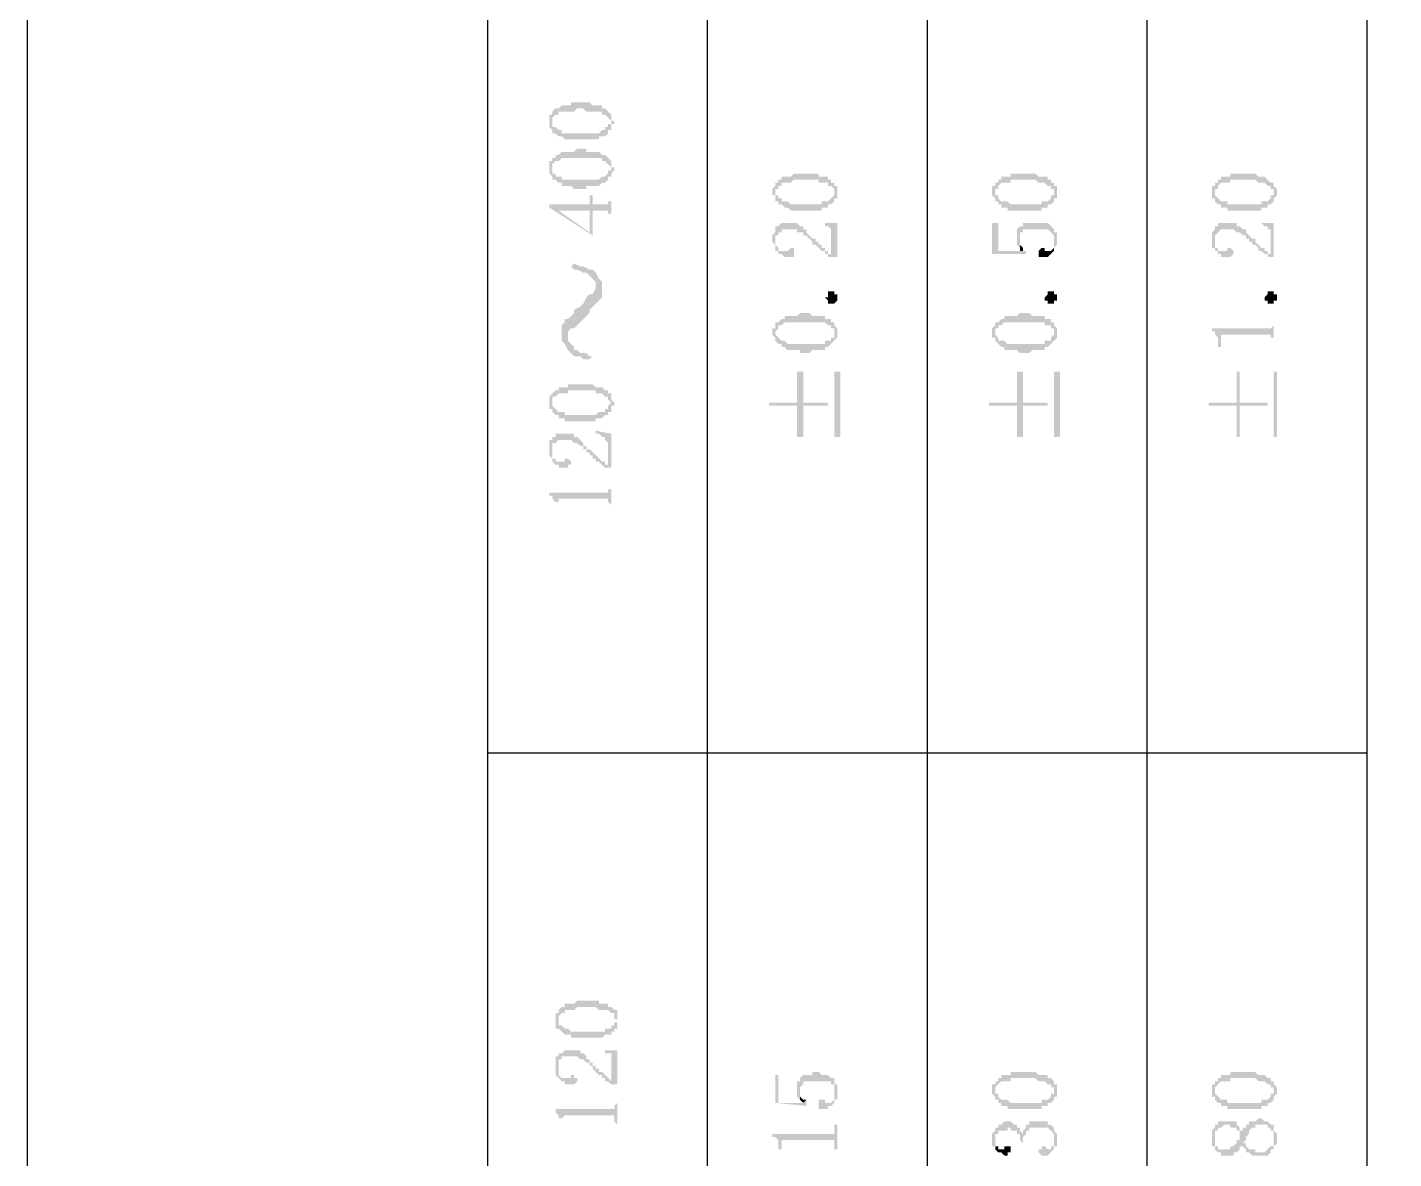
# Model space of a CAD drawing. Header units: millimetres. Extents: x 7018 to 13530, y 4187 to 5692.
# Drawn here: x 7018 to 7037.92, y 4611.17 to 4627.65 of the extents above; entities that cross this region are included whole.
import ezdxf

# ---------------------------------------------------------------- set-up
doc = ezdxf.new("R2010")
doc.units = ezdxf.units.MM

msp = doc.modelspace()

# ---------------------------------------------------------------- hatches: boundary and pattern name
at = {"transparency": 33554559}
for points in [[(7025.611, 4626.285), (7025.611, 4626.24), (7025.611, 4626.194), (7025.611, 4626.194), (7025.656, 4626.149), (7025.656, 4626.285), (7025.656, 4626.33), (7025.656, 4626.33), (7025.701, 4626.375), (7025.746, 4626.375), (7025.746, 4626.42), (7025.972, 4626.42), (7026.017, 4626.465), (7026.107, 4626.465), (7026.152, 4626.42), (7026.378, 4626.42), (7026.378, 4626.375), (7026.423, 4626.375), (7026.468, 4626.33), (7026.468, 4626.33), (7026.513, 4626.285), (7026.513, 4626.375), (7026.468, 4626.42), (7026.468, 4626.42), (7026.423, 4626.465), (7026.378, 4626.465), (7026.378, 4626.51), (7026.243, 4626.51), (7026.197, 4626.555), (7025.927, 4626.555), (7025.927, 4626.51), (7025.791, 4626.51), (7025.746, 4626.465), (7025.701, 4626.465), (7025.656, 4626.42), (7025.656, 4626.375), (7025.611, 4626.375), (7025.611, 4626.33)], [(7025.656, 4626.149), (7025.656, 4626.104), (7025.701, 4626.104), (7025.746, 4626.059), (7025.791, 4626.059), (7025.836, 4626.014), (7026.333, 4626.014), (7026.333, 4626.059), (7026.423, 4626.059), (7026.468, 4626.104), (7026.468, 4626.149), (7026.513, 4626.149), (7026.513, 4626.194), (7026.513, 4626.24), (7026.558, 4626.24), (7026.558, 4626.285), (7026.513, 4626.285), (7026.513, 4626.33), (7026.513, 4626.375), (7026.513, 4626.24), (7026.468, 4626.24), (7026.468, 4626.194), (7026.423, 4626.194), (7026.423, 4626.149), (7026.378, 4626.149), (7026.333, 4626.104), (7025.791, 4626.104), (7025.791, 4626.149), (7025.746, 4626.149), (7025.701, 4626.194), (7025.656, 4626.194), (7025.656, 4626.24), (7025.656, 4626.285)], [(7025.611, 4625.608), (7025.611, 4625.563), (7025.611, 4625.517), (7025.611, 4625.517), (7025.656, 4625.472), (7025.656, 4625.608), (7025.656, 4625.653), (7025.656, 4625.653), (7025.701, 4625.698), (7025.746, 4625.698), (7025.791, 4625.743), (7026.378, 4625.743), (7026.378, 4625.698), (7026.423, 4625.698), (7026.468, 4625.653), (7026.468, 4625.653), (7026.513, 4625.608), (7026.513, 4625.698), (7026.468, 4625.743), (7026.468, 4625.743), (7026.423, 4625.788), (7026.378, 4625.788), (7026.333, 4625.833), (7026.152, 4625.833), (7026.152, 4625.878), (7026.017, 4625.878), (7025.972, 4625.833), (7025.791, 4625.833), (7025.746, 4625.788), (7025.701, 4625.788), (7025.701, 4625.743), (7025.656, 4625.743), (7025.656, 4625.698), (7025.611, 4625.698), (7025.611, 4625.653)], [(7025.656, 4625.472), (7025.656, 4625.427), (7025.701, 4625.427), (7025.746, 4625.382), (7025.791, 4625.382), (7025.791, 4625.337), (7025.927, 4625.337), (7025.972, 4625.292), (7026.152, 4625.292), (7026.152, 4625.337), (7026.333, 4625.337), (7026.378, 4625.382), (7026.423, 4625.382), (7026.468, 4625.427), (7026.468, 4625.472), (7026.513, 4625.472), (7026.513, 4625.517), (7026.513, 4625.517), (7026.558, 4625.563), (7026.558, 4625.608), (7026.513, 4625.608), (7026.513, 4625.653), (7026.513, 4625.698), (7026.513, 4625.563), (7026.468, 4625.563), (7026.468, 4625.517), (7026.468, 4625.517), (7026.423, 4625.472), (7026.378, 4625.472), (7026.333, 4625.427), (7025.791, 4625.427), (7025.791, 4625.472), (7025.701, 4625.472), (7025.701, 4625.517), (7025.656, 4625.517), (7025.656, 4625.563), (7025.656, 4625.608)], [(7028.86, 4625.247), (7028.86, 4625.201), (7028.905, 4625.201), (7028.905, 4625.156), (7028.905, 4625.111), (7028.905, 4625.247), (7028.905, 4625.292), (7028.95, 4625.292), (7028.95, 4625.337), (7028.996, 4625.337), (7028.996, 4625.382), (7029.131, 4625.382), (7029.176, 4625.427), (7029.537, 4625.427), (7029.537, 4625.382), (7029.673, 4625.382), (7029.673, 4625.337), (7029.718, 4625.337), (7029.763, 4625.292), (7029.763, 4625.247), (7029.763, 4625.382), (7029.718, 4625.382), (7029.718, 4625.427), (7029.673, 4625.427), (7029.673, 4625.472), (7029.537, 4625.472), (7029.537, 4625.517), (7029.176, 4625.517), (7029.131, 4625.472), (7028.996, 4625.472), (7028.996, 4625.427), (7028.95, 4625.427), (7028.95, 4625.382), (7028.905, 4625.382), (7028.905, 4625.337), (7028.905, 4625.337), (7028.86, 4625.292)], [(7032.065, 4625.247), (7032.065, 4625.201), (7032.065, 4625.201), (7032.11, 4625.156), (7032.11, 4625.111), (7032.11, 4625.247), (7032.11, 4625.292), (7032.155, 4625.292), (7032.155, 4625.337), (7032.155, 4625.337), (7032.2, 4625.382), (7032.335, 4625.382), (7032.335, 4625.427), (7032.696, 4625.427), (7032.742, 4625.382), (7032.832, 4625.382), (7032.877, 4625.337), (7032.922, 4625.337), (7032.922, 4625.292), (7032.967, 4625.292), (7032.967, 4625.247), (7032.967, 4625.382), (7032.922, 4625.382), (7032.922, 4625.427), (7032.877, 4625.427), (7032.877, 4625.472), (7032.742, 4625.472), (7032.696, 4625.517), (7032.335, 4625.517), (7032.335, 4625.472), (7032.2, 4625.472), (7032.2, 4625.427), (7032.155, 4625.427), (7032.155, 4625.382), (7032.11, 4625.382), (7032.11, 4625.337), (7032.065, 4625.337)], [(7035.269, 4625.247), (7035.269, 4625.201), (7035.269, 4625.156), (7035.314, 4625.156), (7035.314, 4625.111), (7035.314, 4625.247), (7035.314, 4625.292), (7035.359, 4625.292), (7035.359, 4625.337), (7035.359, 4625.337), (7035.404, 4625.382), (7035.54, 4625.382), (7035.54, 4625.427), (7035.901, 4625.427), (7035.946, 4625.382), (7036.036, 4625.382), (7036.081, 4625.337), (7036.126, 4625.337), (7036.126, 4625.292), (7036.172, 4625.292), (7036.172, 4625.247), (7036.172, 4625.382), (7036.126, 4625.382), (7036.081, 4625.427), (7036.081, 4625.427), (7036.036, 4625.472), (7035.946, 4625.472), (7035.901, 4625.517), (7035.54, 4625.517), (7035.54, 4625.472), (7035.404, 4625.472), (7035.404, 4625.427), (7035.359, 4625.427), (7035.359, 4625.382), (7035.314, 4625.382), (7035.314, 4625.337), (7035.269, 4625.337)], [(7028.905, 4625.111), (7028.95, 4625.111), (7028.95, 4625.066), (7028.996, 4625.066), (7029.041, 4625.021), (7029.086, 4625.021), (7029.131, 4624.976), (7029.582, 4624.976), (7029.582, 4625.021), (7029.673, 4625.021), (7029.673, 4625.066), (7029.718, 4625.066), (7029.763, 4625.111), (7029.763, 4625.156), (7029.808, 4625.156), (7029.808, 4625.201), (7029.808, 4625.247), (7029.808, 4625.292), (7029.808, 4625.337), (7029.763, 4625.337), (7029.763, 4625.382), (7029.763, 4625.201), (7029.763, 4625.201), (7029.718, 4625.156), (7029.718, 4625.156), (7029.673, 4625.111), (7029.582, 4625.111), (7029.582, 4625.066), (7029.131, 4625.066), (7029.086, 4625.111), (7028.996, 4625.111), (7028.996, 4625.156), (7028.95, 4625.156), (7028.95, 4625.201), (7028.905, 4625.201), (7028.905, 4625.247)], [(7032.11, 4625.111), (7032.155, 4625.111), (7032.155, 4625.066), (7032.2, 4625.066), (7032.2, 4625.021), (7032.29, 4625.021), (7032.29, 4624.976), (7032.787, 4624.976), (7032.787, 4625.021), (7032.877, 4625.021), (7032.877, 4625.066), (7032.922, 4625.066), (7032.967, 4625.111), (7032.967, 4625.156), (7033.012, 4625.156), (7033.012, 4625.201), (7033.012, 4625.247), (7033.012, 4625.292), (7033.012, 4625.337), (7032.967, 4625.337), (7032.967, 4625.382), (7032.967, 4625.201), (7032.922, 4625.201), (7032.922, 4625.156), (7032.922, 4625.156), (7032.877, 4625.111), (7032.787, 4625.111), (7032.787, 4625.066), (7032.335, 4625.066), (7032.29, 4625.111), (7032.2, 4625.111), (7032.155, 4625.156), (7032.155, 4625.201), (7032.11, 4625.201), (7032.11, 4625.247)], [(7035.314, 4625.111), (7035.314, 4625.111), (7035.359, 4625.066), (7035.404, 4625.066), (7035.404, 4625.021), (7035.495, 4625.021), (7035.495, 4624.976), (7035.991, 4624.976), (7035.991, 4625.021), (7036.081, 4625.021), (7036.081, 4625.066), (7036.126, 4625.066), (7036.172, 4625.111), (7036.172, 4625.156), (7036.172, 4625.156), (7036.217, 4625.201), (7036.217, 4625.247), (7036.217, 4625.292), (7036.217, 4625.292), (7036.172, 4625.337), (7036.172, 4625.382), (7036.172, 4625.201), (7036.126, 4625.201), (7036.126, 4625.156), (7036.126, 4625.156), (7036.081, 4625.111), (7035.991, 4625.111), (7035.991, 4625.066), (7035.495, 4625.066), (7035.495, 4625.111), (7035.404, 4625.111), (7035.359, 4625.156), (7035.359, 4625.156), (7035.314, 4625.201), (7035.314, 4625.247)], [(7025.611, 4625.066), (7025.611, 4625.021), (7026.243, 4624.615), (7026.243, 4624.976), (7026.468, 4624.976), (7026.468, 4624.931), (7026.513, 4624.931), (7026.513, 4624.84), (7026.513, 4625.201), (7026.513, 4625.111), (7026.468, 4625.111), (7026.468, 4625.066), (7026.243, 4625.066), (7026.243, 4625.201), (7026.197, 4625.201), (7026.197, 4624.66), (7025.746, 4624.976), (7025.746, 4624.976)], [(7025.611, 4625.066), (7025.746, 4624.976), (7026.197, 4624.976), (7026.197, 4624.66), (7026.197, 4625.066)], [(7028.86, 4624.57), (7028.86, 4624.525), (7028.86, 4624.525), (7028.905, 4624.479), (7028.905, 4624.434), (7028.905, 4624.57), (7028.905, 4624.615), (7028.95, 4624.615), (7028.95, 4624.66), (7028.996, 4624.66), (7028.996, 4624.705), (7029.221, 4624.705), (7029.221, 4624.66), (7029.312, 4624.66), (7029.312, 4624.615), (7029.357, 4624.615), (7029.402, 4624.57), (7029.402, 4624.57), (7029.447, 4624.525), (7029.447, 4624.479), (7029.492, 4624.479), (7029.537, 4624.434), (7029.537, 4624.434), (7029.582, 4624.389), (7029.627, 4624.389), (7029.627, 4624.344), (7029.673, 4624.344), (7029.673, 4624.299), (7029.718, 4624.299), (7029.718, 4624.344), (7029.673, 4624.344), (7029.673, 4624.389), (7029.627, 4624.389), (7029.627, 4624.434), (7029.582, 4624.434), (7029.582, 4624.479), (7029.537, 4624.479), (7029.537, 4624.525), (7029.492, 4624.525), (7029.492, 4624.57), (7029.447, 4624.57), (7029.402, 4624.615), (7029.402, 4624.615), (7029.357, 4624.66), (7029.357, 4624.705), (7029.312, 4624.705), (7029.312, 4624.75), (7029.266, 4624.75), (7029.221, 4624.795), (7028.996, 4624.795), (7028.95, 4624.75), (7028.905, 4624.75), (7028.905, 4624.705), (7028.905, 4624.66), (7028.905, 4624.66), (7028.86, 4624.615)], [(7029.582, 4624.795), (7029.627, 4624.795), (7029.627, 4624.75), (7029.673, 4624.75), (7029.718, 4624.705), (7029.718, 4624.299), (7029.808, 4624.299), (7029.808, 4624.795)], [(7032.065, 4624.795), (7032.065, 4624.344), (7032.561, 4624.344), (7032.561, 4624.389), (7032.155, 4624.389), (7032.155, 4624.795)], [(7032.426, 4624.57), (7032.426, 4624.525), (7032.426, 4624.479), (7032.426, 4624.479), (7032.471, 4624.434), (7032.471, 4624.57), (7032.471, 4624.615), (7032.471, 4624.66), (7032.516, 4624.66), (7032.516, 4624.705), (7032.877, 4624.705), (7032.922, 4624.66), (7032.922, 4624.66), (7032.967, 4624.615), (7032.967, 4624.434), (7032.967, 4624.434), (7033.012, 4624.479), (7033.012, 4624.525), (7033.012, 4624.615), (7033.012, 4624.66), (7032.967, 4624.66), (7032.967, 4624.705), (7032.967, 4624.705), (7032.922, 4624.75), (7032.922, 4624.75), (7032.877, 4624.795), (7032.516, 4624.795), (7032.516, 4624.75), (7032.471, 4624.75), (7032.426, 4624.705), (7032.426, 4624.66), (7032.426, 4624.615)], [(7035.269, 4624.57), (7035.269, 4624.525), (7035.269, 4624.434), (7035.314, 4624.434), (7035.314, 4624.57), (7035.314, 4624.615), (7035.314, 4624.615), (7035.359, 4624.66), (7035.359, 4624.66), (7035.404, 4624.705), (7035.585, 4624.705), (7035.63, 4624.66), (7035.675, 4624.66), (7035.72, 4624.615), (7035.765, 4624.615), (7035.765, 4624.57), (7035.811, 4624.57), (7035.811, 4624.525), (7035.856, 4624.525), (7035.856, 4624.479), (7035.901, 4624.479), (7035.946, 4624.434), (7035.946, 4624.389), (7035.991, 4624.389), (7036.036, 4624.344), (7036.081, 4624.344), (7036.081, 4624.299), (7036.126, 4624.299), (7036.126, 4624.344), (7036.081, 4624.344), (7036.081, 4624.389), (7036.036, 4624.389), (7036.036, 4624.434), (7035.991, 4624.434), (7035.946, 4624.479), (7035.946, 4624.479), (7035.901, 4624.525), (7035.901, 4624.57), (7035.856, 4624.57), (7035.811, 4624.615), (7035.811, 4624.615), (7035.765, 4624.66), (7035.765, 4624.705), (7035.72, 4624.705), (7035.675, 4624.75), (7035.63, 4624.75), (7035.63, 4624.795), (7035.359, 4624.795), (7035.359, 4624.75), (7035.314, 4624.75), (7035.314, 4624.705), (7035.314, 4624.705), (7035.269, 4624.66)], [(7035.946, 4624.795), (7035.991, 4624.795), (7036.036, 4624.75), (7036.081, 4624.75), (7036.081, 4624.705), (7036.126, 4624.705), (7036.126, 4624.299), (7036.172, 4624.299), (7036.172, 4624.795)], [(7028.905, 4624.434), (7028.905, 4624.389), (7028.95, 4624.389), (7028.95, 4624.344), (7028.996, 4624.344), (7029.041, 4624.299), (7029.176, 4624.299), (7029.176, 4624.389), (7029.176, 4624.434), (7029.131, 4624.434), (7029.086, 4624.389), (7028.95, 4624.389), (7028.95, 4624.434), (7028.95, 4624.434), (7028.905, 4624.479), (7028.905, 4624.525), (7028.905, 4624.525)], [(7032.471, 4624.434), (7032.471, 4624.389), (7032.516, 4624.389), (7032.516, 4624.434), (7032.516, 4624.434), (7032.471, 4624.479), (7032.471, 4624.525), (7032.471, 4624.57)], [(7032.742, 4624.344), (7032.742, 4624.299), (7032.877, 4624.299), (7032.922, 4624.344), (7032.922, 4624.344), (7032.967, 4624.389), (7032.967, 4624.525), (7032.967, 4624.479), (7032.967, 4624.434), (7032.967, 4624.434), (7032.922, 4624.389), (7032.832, 4624.389), (7032.832, 4624.434), (7032.787, 4624.434), (7032.742, 4624.389), (7032.742, 4624.389)], [(7035.314, 4624.434), (7035.314, 4624.389), (7035.359, 4624.389), (7035.359, 4624.344), (7035.404, 4624.344), (7035.404, 4624.299), (7035.54, 4624.299), (7035.585, 4624.344), (7035.585, 4624.389), (7035.585, 4624.389), (7035.54, 4624.434), (7035.495, 4624.434), (7035.495, 4624.389), (7035.359, 4624.389), (7035.359, 4624.434), (7035.314, 4624.434), (7035.314, 4624.479), (7035.314, 4624.525), (7035.314, 4624.525)], [(7025.927, 4624.163), (7025.972, 4624.118), (7026.017, 4624.118), (7026.107, 4624.073), (7026.152, 4624.073), (7026.197, 4624.028), (7026.197, 4624.028), (7026.243, 4623.983), (7026.288, 4623.938), (7026.288, 4623.622), (7026.288, 4623.622), (7026.333, 4623.667), (7026.378, 4623.712), (7026.378, 4623.938), (7026.333, 4623.983), (7026.288, 4624.073), (7026.288, 4624.073), (7026.243, 4624.118), (7026.197, 4624.118), (7026.107, 4624.163), (7026.062, 4624.163), (7025.972, 4624.209)], [(7025.791, 4623.171), (7025.791, 4623.08), (7025.836, 4623.035), (7025.881, 4622.945), (7025.881, 4623.125), (7025.881, 4623.216), (7025.927, 4623.261), (7025.972, 4623.261), (7026.017, 4623.306), (7026.062, 4623.351), (7026.107, 4623.396), (7026.152, 4623.441), (7026.197, 4623.486), (7026.197, 4623.532), (7026.243, 4623.577), (7026.288, 4623.622), (7026.288, 4623.893), (7026.288, 4623.848), (7026.243, 4623.757), (7026.197, 4623.757), (7026.152, 4623.712), (7026.107, 4623.622), (7026.107, 4623.622), (7026.062, 4623.577), (7025.972, 4623.532), (7025.972, 4623.486), (7025.927, 4623.441), (7025.881, 4623.396), (7025.836, 4623.396), (7025.836, 4623.351), (7025.791, 4623.306), (7025.791, 4623.216)], [(7029.808, 4623.712), (7029.808, 4623.667), (7029.808, 4623.667), (7029.763, 4623.622), (7029.673, 4623.622), (7029.673, 4623.667), (7029.673, 4623.667), (7029.627, 4623.712), (7029.673, 4623.712), (7029.673, 4623.757), (7029.673, 4623.802), (7029.763, 4623.802), (7029.763, 4623.757), (7029.808, 4623.757), (7029.808, 4623.712)], [(7033.012, 4623.712), (7033.012, 4623.667), (7032.967, 4623.667), (7032.967, 4623.622), (7032.877, 4623.622), (7032.877, 4623.667), (7032.832, 4623.667), (7032.832, 4623.712), (7032.832, 4623.712), (7032.877, 4623.757), (7032.877, 4623.802), (7032.967, 4623.802), (7032.967, 4623.757), (7033.012, 4623.757), (7033.012, 4623.712)], [(7036.217, 4623.712), (7036.217, 4623.667), (7036.172, 4623.667), (7036.172, 4623.622), (7036.081, 4623.622), (7036.081, 4623.667), (7036.036, 4623.667), (7036.036, 4623.712), (7036.036, 4623.712), (7036.081, 4623.757), (7036.081, 4623.802), (7036.172, 4623.802), (7036.172, 4623.757), (7036.217, 4623.757), (7036.217, 4623.712)], [(7028.86, 4623.216), (7028.86, 4623.171), (7028.86, 4623.171), (7028.905, 4623.125), (7028.905, 4623.08), (7028.905, 4623.216), (7028.905, 4623.216), (7028.95, 4623.261), (7028.95, 4623.306), (7028.996, 4623.306), (7029.041, 4623.351), (7029.627, 4623.351), (7029.673, 4623.306), (7029.718, 4623.306), (7029.718, 4623.261), (7029.763, 4623.261), (7029.763, 4623.216), (7029.763, 4623.351), (7029.718, 4623.351), (7029.718, 4623.396), (7029.627, 4623.396), (7029.627, 4623.441), (7029.447, 4623.441), (7029.402, 4623.486), (7029.266, 4623.486), (7029.221, 4623.441), (7029.041, 4623.441), (7029.041, 4623.396), (7028.996, 4623.396), (7028.95, 4623.351), (7028.905, 4623.351), (7028.905, 4623.306), (7028.905, 4623.261), (7028.86, 4623.261)], [(7032.065, 4623.216), (7032.065, 4623.171), (7032.065, 4623.125), (7032.11, 4623.125), (7032.11, 4623.08), (7032.11, 4623.216), (7032.11, 4623.261), (7032.155, 4623.261), (7032.155, 4623.306), (7032.2, 4623.306), (7032.245, 4623.351), (7032.832, 4623.351), (7032.832, 4623.306), (7032.922, 4623.306), (7032.922, 4623.261), (7032.967, 4623.261), (7032.967, 4623.216), (7032.967, 4623.351), (7032.922, 4623.351), (7032.922, 4623.396), (7032.832, 4623.396), (7032.832, 4623.441), (7032.651, 4623.441), (7032.606, 4623.486), (7032.471, 4623.486), (7032.426, 4623.441), (7032.245, 4623.441), (7032.245, 4623.396), (7032.2, 4623.396), (7032.155, 4623.351), (7032.11, 4623.351), (7032.11, 4623.306), (7032.11, 4623.306), (7032.065, 4623.261)], [(7028.905, 4623.08), (7028.95, 4623.035), (7028.996, 4623.035), (7028.996, 4622.99), (7029.041, 4622.99), (7029.086, 4622.945), (7029.266, 4622.945), (7029.266, 4622.9), (7029.402, 4622.9), (7029.447, 4622.945), (7029.627, 4622.945), (7029.627, 4622.99), (7029.673, 4622.99), (7029.718, 4623.035), (7029.718, 4623.035), (7029.763, 4623.08), (7029.763, 4623.08), (7029.808, 4623.125), (7029.808, 4623.216), (7029.808, 4623.261), (7029.808, 4623.261), (7029.763, 4623.306), (7029.763, 4623.171), (7029.763, 4623.125), (7029.718, 4623.125), (7029.718, 4623.08), (7029.627, 4623.08), (7029.627, 4623.035), (7029.086, 4623.035), (7029.041, 4623.08), (7028.996, 4623.08), (7028.95, 4623.125), (7028.95, 4623.125), (7028.905, 4623.171), (7028.905, 4623.216)], [(7032.11, 4623.08), (7032.155, 4623.035), (7032.155, 4623.035), (7032.2, 4622.99), (7032.245, 4622.99), (7032.245, 4622.945), (7032.426, 4622.945), (7032.471, 4622.9), (7032.606, 4622.9), (7032.651, 4622.945), (7032.832, 4622.945), (7032.832, 4622.99), (7032.877, 4622.99), (7032.922, 4623.035), (7032.922, 4623.035), (7032.967, 4623.08), (7032.967, 4623.08), (7033.012, 4623.125), (7033.012, 4623.216), (7033.012, 4623.261), (7033.012, 4623.261), (7032.967, 4623.306), (7032.967, 4623.171), (7032.967, 4623.171), (7032.922, 4623.125), (7032.922, 4623.08), (7032.832, 4623.08), (7032.832, 4623.035), (7032.29, 4623.035), (7032.245, 4623.08), (7032.155, 4623.08), (7032.155, 4623.125), (7032.155, 4623.125), (7032.11, 4623.171), (7032.11, 4623.216)], [(7035.269, 4623.261), (7035.269, 4623.216), (7035.314, 4623.216), (7035.314, 4623.171), (7035.314, 4623.171), (7035.359, 4623.125), (7035.359, 4622.99), (7035.404, 4622.99), (7035.404, 4623.125), (7035.404, 4623.171), (7036.126, 4623.171), (7036.126, 4623.125), (7036.172, 4623.125), (7036.172, 4622.99), (7036.172, 4623.396), (7036.172, 4623.306), (7036.172, 4623.306), (7036.126, 4623.261), (7036.081, 4623.261)], [(7025.881, 4622.945), (7025.881, 4622.945), (7025.927, 4622.9), (7025.972, 4622.855), (7026.062, 4622.855), (7026.107, 4622.809), (7026.197, 4622.809), (7026.243, 4622.855), (7026.197, 4622.855), (7026.152, 4622.9), (7026.062, 4622.9), (7026.017, 4622.945), (7025.972, 4622.945), (7025.972, 4622.99), (7025.927, 4623.035), (7025.881, 4623.08), (7025.881, 4623.125)], [(7025.611, 4622.178), (7025.611, 4622.133), (7025.611, 4622.087), (7025.656, 4622.087), (7025.656, 4622.042), (7025.656, 4622.178), (7025.656, 4622.223), (7025.656, 4622.268), (7025.701, 4622.268), (7025.746, 4622.313), (7025.881, 4622.313), (7025.881, 4622.358), (7026.288, 4622.358), (7026.288, 4622.313), (7026.378, 4622.313), (7026.423, 4622.268), (7026.468, 4622.268), (7026.468, 4622.223), (7026.468, 4622.223), (7026.513, 4622.178), (7026.513, 4622.313), (7026.468, 4622.313), (7026.468, 4622.358), (7026.423, 4622.358), (7026.378, 4622.403), (7026.288, 4622.403), (7026.243, 4622.448), (7025.881, 4622.448), (7025.881, 4622.403), (7025.746, 4622.403), (7025.746, 4622.358), (7025.701, 4622.358), (7025.656, 4622.313), (7025.656, 4622.313), (7025.611, 4622.268), (7025.611, 4622.223), (7025.611, 4622.223)], [(7028.815, 4622.178), (7028.815, 4622.133), (7029.221, 4622.133), (7029.221, 4621.681), (7029.312, 4621.681), (7029.312, 4622.133), (7029.673, 4622.133), (7029.673, 4622.178), (7029.312, 4622.178), (7029.312, 4622.629), (7029.221, 4622.629), (7029.221, 4622.178)], [(7029.853, 4621.681), (7029.853, 4622.629), (7029.763, 4622.629), (7029.763, 4621.681)], [(7032.019, 4622.178), (7032.019, 4622.133), (7032.426, 4622.133), (7032.426, 4621.681), (7032.516, 4621.681), (7032.516, 4622.133), (7032.877, 4622.133), (7032.877, 4622.178), (7032.516, 4622.178), (7032.516, 4622.629), (7032.426, 4622.629), (7032.426, 4622.178)], [(7033.057, 4621.681), (7033.057, 4622.629), (7032.967, 4622.629), (7032.967, 4621.681)], [(7035.224, 4622.178), (7035.224, 4622.133), (7035.63, 4622.133), (7035.63, 4621.681), (7035.675, 4621.681), (7035.675, 4622.133), (7036.081, 4622.133), (7036.081, 4622.178), (7035.675, 4622.178), (7035.675, 4622.629), (7035.63, 4622.629), (7035.63, 4622.178)], [(7036.217, 4621.681), (7036.217, 4622.629), (7036.172, 4622.629), (7036.172, 4621.681)], [(7025.656, 4622.042), (7025.656, 4622.042), (7025.701, 4621.997), (7025.746, 4621.997), (7025.746, 4621.952), (7025.836, 4621.952), (7025.836, 4621.907), (7026.288, 4621.907), (7026.288, 4621.952), (7026.378, 4621.952), (7026.423, 4621.997), (7026.468, 4621.997), (7026.468, 4622.042), (7026.513, 4622.042), (7026.513, 4622.087), (7026.513, 4622.133), (7026.558, 4622.133), (7026.558, 4622.178), (7026.558, 4622.178), (7026.513, 4622.223), (7026.513, 4622.268), (7026.513, 4622.313), (7026.513, 4622.178), (7026.513, 4622.178), (7026.468, 4622.133), (7026.468, 4622.087), (7026.423, 4622.087), (7026.423, 4622.042), (7026.333, 4622.042), (7026.288, 4621.997), (7025.836, 4621.997), (7025.836, 4622.042), (7025.746, 4622.042), (7025.701, 4622.087), (7025.701, 4622.087), (7025.656, 4622.133), (7025.656, 4622.178)], [(7025.611, 4621.501), (7025.611, 4621.456), (7025.611, 4621.41), (7025.611, 4621.41), (7025.656, 4621.365), (7025.656, 4621.501), (7025.656, 4621.546), (7025.656, 4621.591), (7025.701, 4621.591), (7025.746, 4621.636), (7025.927, 4621.636), (7025.972, 4621.591), (7026.017, 4621.591), (7026.062, 4621.546), (7026.107, 4621.546), (7026.107, 4621.501), (7026.152, 4621.501), (7026.152, 4621.456), (7026.197, 4621.456), (7026.197, 4621.41), (7026.243, 4621.41), (7026.243, 4621.365), (7026.288, 4621.365), (7026.288, 4621.32), (7026.333, 4621.32), (7026.378, 4621.275), (7026.378, 4621.275), (7026.423, 4621.23), (7026.468, 4621.23), (7026.468, 4621.275), (7026.423, 4621.275), (7026.423, 4621.32), (7026.378, 4621.32), (7026.333, 4621.365), (7026.333, 4621.365), (7026.288, 4621.41), (7026.288, 4621.41), (7026.243, 4621.456), (7026.243, 4621.456), (7026.197, 4621.501), (7026.152, 4621.501), (7026.152, 4621.546), (7026.107, 4621.546), (7026.107, 4621.591), (7026.062, 4621.636), (7026.062, 4621.636), (7026.017, 4621.681), (7025.972, 4621.681), (7025.972, 4621.726), (7025.701, 4621.726), (7025.701, 4621.681), (7025.656, 4621.681), (7025.656, 4621.636), (7025.611, 4621.636), (7025.611, 4621.591)], [(7026.288, 4621.771), (7026.288, 4621.726), (7026.333, 4621.726), (7026.378, 4621.681), (7026.423, 4621.681), (7026.423, 4621.636), (7026.423, 4621.636), (7026.468, 4621.591), (7026.468, 4621.23), (7026.513, 4621.23), (7026.513, 4621.726)], [(7025.656, 4621.365), (7025.656, 4621.32), (7025.656, 4621.32), (7025.701, 4621.275), (7025.746, 4621.275), (7025.746, 4621.23), (7025.881, 4621.23), (7025.881, 4621.275), (7025.927, 4621.275), (7025.927, 4621.32), (7025.927, 4621.32), (7025.881, 4621.365), (7025.836, 4621.365), (7025.836, 4621.32), (7025.701, 4621.32), (7025.701, 4621.365), (7025.656, 4621.365), (7025.656, 4621.41), (7025.656, 4621.456), (7025.656, 4621.456)], [(7025.611, 4620.869), (7025.611, 4620.824), (7025.656, 4620.824), (7025.656, 4620.779), (7025.656, 4620.779), (7025.701, 4620.733), (7025.701, 4620.688), (7025.701, 4620.643), (7025.701, 4620.733), (7025.746, 4620.733), (7025.746, 4620.779), (7026.468, 4620.779), (7026.468, 4620.733), (7026.468, 4620.733), (7026.513, 4620.688), (7026.513, 4620.643), (7026.513, 4621.004), (7026.513, 4620.914), (7026.468, 4620.914), (7026.468, 4620.869), (7026.423, 4620.869)], [(7025.701, 4613.196), (7025.701, 4613.106), (7025.701, 4613.061), (7025.746, 4613.061), (7025.746, 4613.196), (7025.746, 4613.241), (7025.746, 4613.241), (7025.791, 4613.287), (7025.836, 4613.287), (7025.836, 4613.332), (7025.972, 4613.332), (7026.017, 4613.377), (7026.288, 4613.377), (7026.333, 4613.332), (7026.468, 4613.332), (7026.513, 4613.287), (7026.558, 4613.287), (7026.558, 4613.241), (7026.558, 4613.196), (7026.604, 4613.196), (7026.604, 4613.332), (7026.558, 4613.332), (7026.513, 4613.377), (7026.468, 4613.377), (7026.468, 4613.422), (7026.333, 4613.422), (7026.333, 4613.467), (7026.017, 4613.467), (7025.972, 4613.422), (7025.836, 4613.422), (7025.836, 4613.377), (7025.791, 4613.377), (7025.746, 4613.332), (7025.746, 4613.287), (7025.701, 4613.287), (7025.701, 4613.241)], [(7025.746, 4613.061), (7025.746, 4613.061), (7025.791, 4613.016), (7025.791, 4613.016), (7025.836, 4612.971), (7025.927, 4612.971), (7025.927, 4612.926), (7026.378, 4612.926), (7026.423, 4612.971), (7026.513, 4612.971), (7026.513, 4613.016), (7026.558, 4613.016), (7026.558, 4613.061), (7026.604, 4613.061), (7026.604, 4613.106), (7026.604, 4613.151), (7026.604, 4613.196), (7026.604, 4613.241), (7026.604, 4613.287), (7026.604, 4613.332), (7026.604, 4613.151), (7026.558, 4613.151), (7026.558, 4613.106), (7026.513, 4613.106), (7026.513, 4613.061), (7026.423, 4613.061), (7026.423, 4613.016), (7025.927, 4613.016), (7025.881, 4613.061), (7025.836, 4613.061), (7025.791, 4613.106), (7025.746, 4613.106), (7025.746, 4613.151), (7025.746, 4613.196)], [(7025.701, 4612.519), (7025.701, 4612.474), (7025.701, 4612.384), (7025.701, 4612.384), (7025.746, 4612.474), (7025.746, 4612.564), (7025.746, 4612.61), (7025.791, 4612.61), (7025.791, 4612.655), (7026.017, 4612.655), (7026.062, 4612.61), (7026.107, 4612.61), (7026.152, 4612.564), (7026.197, 4612.564), (7026.197, 4612.519), (7026.243, 4612.519), (7026.243, 4612.474), (7026.243, 4612.474), (7026.288, 4612.429), (7026.288, 4612.429), (7026.333, 4612.384), (7026.378, 4612.384), (7026.378, 4612.339), (7026.423, 4612.339), (7026.423, 4612.294), (7026.468, 4612.294), (7026.513, 4612.249), (7026.558, 4612.249), (7026.513, 4612.294), (7026.513, 4612.294), (7026.468, 4612.339), (7026.468, 4612.339), (7026.423, 4612.384), (7026.423, 4612.384), (7026.378, 4612.429), (7026.333, 4612.429), (7026.333, 4612.474), (7026.288, 4612.474), (7026.288, 4612.519), (7026.243, 4612.519), (7026.243, 4612.564), (7026.197, 4612.564), (7026.197, 4612.61), (7026.152, 4612.61), (7026.152, 4612.655), (7026.152, 4612.655), (7026.107, 4612.7), (7026.062, 4612.7), (7026.062, 4612.745), (7025.836, 4612.745), (7025.791, 4612.7), (7025.746, 4612.7), (7025.746, 4612.655), (7025.701, 4612.655), (7025.701, 4612.61)], [(7026.378, 4612.745), (7026.423, 4612.745), (7026.423, 4612.7), (7026.513, 4612.7), (7026.513, 4612.655), (7026.513, 4612.294), (7026.558, 4612.249), (7026.604, 4612.249), (7026.604, 4612.745)], [(7025.701, 4612.384), (7025.746, 4612.339), (7025.746, 4612.339), (7025.791, 4612.294), (7025.836, 4612.294), (7025.836, 4612.249), (7025.972, 4612.249), (7026.017, 4612.294), (7026.017, 4612.339), (7025.972, 4612.339), (7025.972, 4612.384), (7025.927, 4612.384), (7025.927, 4612.339), (7025.791, 4612.339), (7025.746, 4612.384), (7025.746, 4612.474), (7025.746, 4612.474)], [(7028.905, 4612.384), (7028.905, 4611.978), (7029.357, 4611.933), (7029.357, 4611.978), (7029.357, 4612.023), (7029.312, 4611.978), (7028.95, 4611.978), (7028.95, 4612.384)], [(7029.221, 4612.203), (7029.221, 4612.113), (7029.221, 4612.068), (7029.221, 4612.068), (7029.266, 4612.023), (7029.266, 4612.158), (7029.266, 4612.203), (7029.266, 4612.203), (7029.312, 4612.249), (7029.312, 4612.294), (7029.718, 4612.294), (7029.718, 4612.249), (7029.763, 4612.249), (7029.763, 4612.203), (7029.763, 4612.158), (7029.763, 4612.023), (7029.808, 4612.023), (7029.808, 4612.068), (7029.808, 4612.158), (7029.808, 4612.203), (7029.808, 4612.249), (7029.763, 4612.249), (7029.763, 4612.294), (7029.763, 4612.339), (7029.718, 4612.339), (7029.673, 4612.384), (7029.582, 4612.384), (7029.537, 4612.429), (7029.447, 4612.429), (7029.447, 4612.384), (7029.312, 4612.384), (7029.266, 4612.339), (7029.266, 4612.294), (7029.221, 4612.294), (7029.221, 4612.249)], [(7032.065, 4612.158), (7032.065, 4612.113), (7032.065, 4612.113), (7032.11, 4612.068), (7032.11, 4612.023), (7032.11, 4612.158), (7032.11, 4612.203), (7032.11, 4612.203), (7032.155, 4612.249), (7032.155, 4612.249), (7032.2, 4612.294), (7032.335, 4612.294), (7032.335, 4612.339), (7032.696, 4612.339), (7032.742, 4612.294), (7032.832, 4612.294), (7032.877, 4612.249), (7032.922, 4612.249), (7032.922, 4612.203), (7032.967, 4612.203), (7032.967, 4612.158), (7032.967, 4612.294), (7032.967, 4612.294), (7032.922, 4612.339), (7032.877, 4612.339), (7032.877, 4612.384), (7032.742, 4612.384), (7032.696, 4612.429), (7032.335, 4612.429), (7032.335, 4612.384), (7032.2, 4612.384), (7032.2, 4612.339), (7032.155, 4612.339), (7032.155, 4612.294), (7032.11, 4612.294), (7032.11, 4612.249), (7032.065, 4612.249)], [(7032.11, 4612.023), (7032.155, 4612.023), (7032.155, 4611.978), (7032.2, 4611.978), (7032.2, 4611.933), (7032.29, 4611.933), (7032.29, 4611.888), (7032.787, 4611.888), (7032.787, 4611.933), (7032.877, 4611.933), (7032.877, 4611.978), (7032.922, 4611.978), (7032.967, 4612.023), (7032.967, 4612.068), (7033.012, 4612.068), (7033.012, 4612.113), (7033.012, 4612.158), (7033.012, 4612.203), (7033.012, 4612.249), (7032.967, 4612.249), (7032.967, 4612.294), (7032.967, 4612.158), (7032.967, 4612.113), (7032.922, 4612.113), (7032.922, 4612.068), (7032.922, 4612.068), (7032.877, 4612.023), (7032.787, 4612.023), (7032.787, 4611.978), (7032.335, 4611.978), (7032.29, 4612.023), (7032.2, 4612.023), (7032.155, 4612.068), (7032.155, 4612.113), (7032.11, 4612.113), (7032.11, 4612.158)], [(7035.269, 4612.158), (7035.269, 4612.113), (7035.269, 4612.068), (7035.314, 4612.068), (7035.314, 4612.023), (7035.314, 4612.158), (7035.314, 4612.203), (7035.314, 4612.203), (7035.359, 4612.249), (7035.359, 4612.249), (7035.404, 4612.294), (7035.54, 4612.294), (7035.54, 4612.339), (7035.901, 4612.339), (7035.946, 4612.294), (7036.036, 4612.294), (7036.081, 4612.249), (7036.126, 4612.249), (7036.126, 4612.203), (7036.172, 4612.203), (7036.172, 4612.158), (7036.172, 4612.294), (7036.126, 4612.294), (7036.126, 4612.339), (7036.081, 4612.339), (7036.036, 4612.384), (7035.946, 4612.384), (7035.901, 4612.429), (7035.54, 4612.429), (7035.54, 4612.384), (7035.404, 4612.384), (7035.404, 4612.339), (7035.359, 4612.339), (7035.359, 4612.294), (7035.314, 4612.294), (7035.314, 4612.249), (7035.269, 4612.249)], [(7035.314, 4612.023), (7035.314, 4612.023), (7035.359, 4611.978), (7035.404, 4611.978), (7035.404, 4611.933), (7035.495, 4611.933), (7035.495, 4611.888), (7035.991, 4611.888), (7035.991, 4611.933), (7036.081, 4611.933), (7036.081, 4611.978), (7036.126, 4611.978), (7036.172, 4612.023), (7036.172, 4612.068), (7036.172, 4612.068), (7036.217, 4612.113), (7036.217, 4612.158), (7036.217, 4612.203), (7036.217, 4612.203), (7036.172, 4612.249), (7036.172, 4612.294), (7036.172, 4612.158), (7036.172, 4612.113), (7036.126, 4612.113), (7036.126, 4612.068), (7036.126, 4612.068), (7036.081, 4612.023), (7035.991, 4612.023), (7035.991, 4611.978), (7035.495, 4611.978), (7035.495, 4612.023), (7035.404, 4612.023), (7035.359, 4612.068), (7035.359, 4612.068), (7035.314, 4612.113), (7035.314, 4612.158)], [(7029.266, 4612.023), (7029.266, 4612.023), (7029.312, 4611.978), (7029.312, 4611.978), (7029.357, 4612.023), (7029.312, 4612.023), (7029.266, 4612.068), (7029.266, 4612.113), (7029.266, 4612.158)], [(7029.537, 4611.978), (7029.537, 4611.888), (7029.673, 4611.888), (7029.673, 4611.933), (7029.718, 4611.933), (7029.763, 4611.978), (7029.763, 4612.158), (7029.763, 4612.068), (7029.763, 4612.023), (7029.763, 4612.023), (7029.718, 4611.978), (7029.627, 4611.978), (7029.627, 4612.023), (7029.537, 4612.023)], [(7025.701, 4611.888), (7025.701, 4611.842), (7025.701, 4611.842), (7025.746, 4611.797), (7025.746, 4611.752), (7025.791, 4611.752), (7025.791, 4611.617), (7025.791, 4611.752), (7025.791, 4611.752), (7025.836, 4611.797), (7026.558, 4611.797), (7026.558, 4611.752), (7026.558, 4611.707), (7026.604, 4611.662), (7026.604, 4611.617), (7026.604, 4612.023), (7026.604, 4611.978), (7026.558, 4611.933), (7026.558, 4611.888), (7026.513, 4611.888)], [(7032.065, 4611.436), (7032.065, 4611.346), (7032.11, 4611.346), (7032.11, 4611.436), (7032.11, 4611.481), (7032.11, 4611.526), (7032.155, 4611.526), (7032.155, 4611.572), (7032.29, 4611.572), (7032.29, 4611.617), (7032.335, 4611.617), (7032.335, 4611.572), (7032.426, 4611.572), (7032.426, 4611.526), (7032.471, 4611.526), (7032.471, 4611.481), (7032.471, 4611.436), (7032.471, 4611.436), (7032.516, 4611.391), (7032.516, 4611.436), (7032.516, 4611.481), (7032.561, 4611.526), (7032.561, 4611.572), (7032.606, 4611.572), (7032.606, 4611.617), (7032.877, 4611.617), (7032.922, 4611.572), (7032.922, 4611.572), (7032.967, 4611.526), (7032.967, 4611.481), (7032.967, 4611.436), (7032.967, 4611.617), (7032.967, 4611.617), (7032.922, 4611.662), (7032.877, 4611.662), (7032.877, 4611.707), (7032.606, 4611.707), (7032.606, 4611.662), (7032.561, 4611.662), (7032.561, 4611.617), (7032.561, 4611.617), (7032.516, 4611.572), (7032.516, 4611.526), (7032.516, 4611.526), (7032.471, 4611.572), (7032.471, 4611.617), (7032.426, 4611.617), (7032.426, 4611.662), (7032.381, 4611.662), (7032.335, 4611.707), (7032.245, 4611.707), (7032.2, 4611.662), (7032.155, 4611.662), (7032.155, 4611.617), (7032.11, 4611.617), (7032.11, 4611.572), (7032.11, 4611.572), (7032.065, 4611.526), (7032.065, 4611.481)], [(7035.269, 4611.481), (7035.269, 4611.436), (7035.269, 4611.346), (7035.314, 4611.346), (7035.314, 4611.301), (7035.314, 4611.301), (7035.359, 4611.256), (7035.404, 4611.256), (7035.404, 4611.211), (7035.585, 4611.211), (7035.585, 4611.256), (7035.63, 4611.256), (7035.675, 4611.301), (7035.675, 4611.346), (7035.72, 4611.346), (7035.72, 4611.391), (7035.72, 4611.391), (7035.765, 4611.436), (7035.765, 4611.481), (7035.765, 4611.481), (7035.811, 4611.526), (7035.811, 4611.572), (7035.811, 4611.572), (7035.856, 4611.617), (7035.901, 4611.617), (7035.901, 4611.662), (7036.081, 4611.662), (7036.081, 4611.617), (7036.126, 4611.617), (7036.126, 4611.572), (7036.172, 4611.572), (7036.172, 4611.481), (7036.172, 4611.346), (7036.172, 4611.346), (7036.217, 4611.391), (7036.217, 4611.481), (7036.217, 4611.526), (7036.217, 4611.526), (7036.172, 4611.572), (7036.172, 4611.617), (7036.172, 4611.662), (7036.126, 4611.662), (7036.081, 4611.707), (7036.036, 4611.707), (7035.991, 4611.752), (7035.946, 4611.752), (7035.901, 4611.707), (7035.811, 4611.707), (7035.811, 4611.662), (7035.765, 4611.662), (7035.765, 4611.617), (7035.72, 4611.617), (7035.72, 4611.572), (7035.675, 4611.572), (7035.675, 4611.526), (7035.675, 4611.436), (7035.63, 4611.436), (7035.63, 4611.391), (7035.63, 4611.391), (7035.585, 4611.346), (7035.54, 4611.346), (7035.54, 4611.301), (7035.359, 4611.301), (7035.359, 4611.346), (7035.314, 4611.346), (7035.314, 4611.391), (7035.314, 4611.617), (7035.269, 4611.572)], [(7035.314, 4611.617), (7035.314, 4611.481), (7035.314, 4611.526), (7035.314, 4611.572), (7035.359, 4611.572), (7035.359, 4611.617), (7035.404, 4611.617), (7035.449, 4611.662), (7035.54, 4611.662), (7035.54, 4611.617), (7035.63, 4611.617), (7035.63, 4611.572), (7035.675, 4611.572), (7035.675, 4611.526), (7035.675, 4611.617), (7035.675, 4611.617), (7035.63, 4611.662), (7035.63, 4611.707), (7035.359, 4611.707), (7035.359, 4611.662), (7035.314, 4611.662)], [(7028.86, 4611.526), (7028.86, 4611.481), (7028.905, 4611.481), (7028.95, 4611.436), (7028.95, 4611.346), (7028.95, 4611.301), (7028.996, 4611.301), (7028.996, 4611.391), (7028.996, 4611.436), (7029.763, 4611.436), (7029.763, 4611.391), (7029.763, 4611.346), (7029.763, 4611.301), (7029.808, 4611.301), (7029.808, 4611.662), (7029.763, 4611.662), (7029.763, 4611.572), (7029.763, 4611.526), (7029.673, 4611.526)], [(7032.742, 4611.256), (7032.742, 4611.256), (7032.787, 4611.211), (7032.877, 4611.211), (7032.922, 4611.256), (7032.922, 4611.256), (7032.967, 4611.301), (7032.967, 4611.346), (7033.012, 4611.346), (7033.012, 4611.436), (7033.012, 4611.481), (7033.012, 4611.526), (7033.012, 4611.526), (7032.967, 4611.572), (7032.967, 4611.436), (7032.967, 4611.391), (7032.967, 4611.346), (7032.922, 4611.346), (7032.922, 4611.301), (7032.877, 4611.301), (7032.832, 4611.346), (7032.787, 4611.346), (7032.787, 4611.301), (7032.742, 4611.301)], [(7032.11, 4611.346), (7032.11, 4611.301), (7032.11, 4611.301), (7032.155, 4611.256), (7032.2, 4611.256), (7032.245, 4611.211), (7032.29, 4611.211), (7032.29, 4611.256), (7032.335, 4611.256), (7032.335, 4611.301), (7032.335, 4611.346), (7032.245, 4611.346), (7032.245, 4611.301), (7032.155, 4611.301), (7032.155, 4611.346), (7032.11, 4611.346), (7032.11, 4611.391), (7032.11, 4611.436)], [(7035.72, 4611.346), (7035.765, 4611.301), (7035.765, 4611.256), (7035.811, 4611.256), (7035.856, 4611.211), (7036.081, 4611.211), (7036.126, 4611.256), (7036.126, 4611.301), (7036.172, 4611.301), (7036.172, 4611.481), (7036.172, 4611.391), (7036.172, 4611.346), (7036.126, 4611.346), (7036.081, 4611.301), (7036.081, 4611.301), (7036.036, 4611.256), (7035.901, 4611.256), (7035.901, 4611.301), (7035.811, 4611.301), (7035.765, 4611.346), (7035.765, 4611.391), (7035.72, 4611.391)]]:
    msp.add_hatch(color=256, dxfattribs=at).paths.add_polyline_path(points)

# ---------------------------------------------------------------- linework, layer by layer
msp.add_line((7024.708, 4815.918), (7024.708, 4529.177))
msp.add_lwpolyline([(7438.001, 4524.918), (7438.001, 4821.918), (7018.001, 4821.918), (7018.001, 4524.918)], close=True)
for points in [[(7037.526, 4815.918), (7037.526, 4529.177)], [(7027.912, 4643.525), (7027.912, 4550.508)], [(7031.117, 4643.525), (7031.117, 4550.508)], [(7034.321, 4643.525), (7034.321, 4550.508)], [(7024.708, 4617.078), (7037.526, 4617.078)]]:
    msp.add_lwpolyline(points)

doc.saveas('drawing.dxf')
